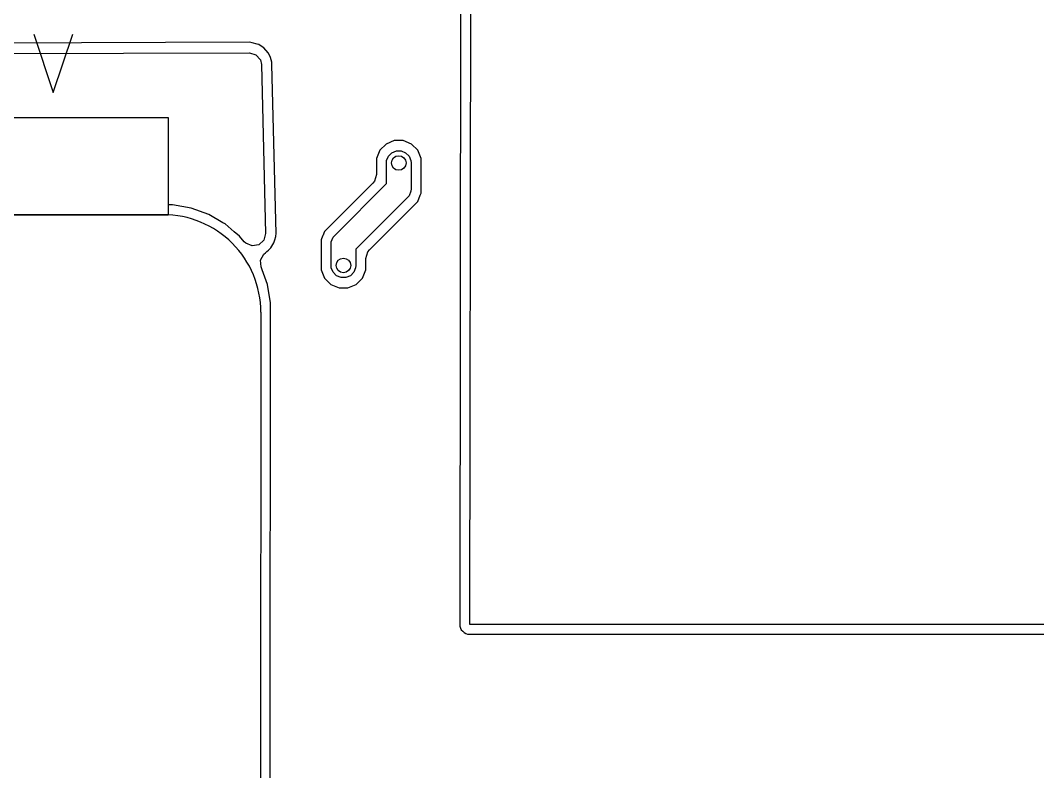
# Model space of a CAD drawing. Extents: x -28 to 34.6, y -6.7 to 48.3.
# Drawn here: x -14.36 to -3.93, y 17.53 to 25.23 of the extents above; entities that cross this region are included whole.
import ezdxf

# ---------------------------------------------------------------- set-up
doc = ezdxf.new("R2010")
doc.units = 0
doc.layers.add('BLACK', color=7, linetype='CONTINUOUS')

msp = doc.modelspace()

# ---------------------------------------------------------------- linework, layer by layer
at = {"layer": 'BLACK', "linetype": 'CONTINUOUS'}
for p, q in [((-9.715668, 48.241502), (-9.749238, 19.043125)), ((-9.816427, 48.017022), (-9.849703, 19.074798)), ((-14.218413, 25.092731), (-14.018413, 24.492731)), ((-14.018413, 24.492731), (-13.818413, 25.092731)), ((-12.007399, 25.008246), (-15.24842, 24.998743)), ((-12.007386, 25.008246), (-12.007399, 25.008246)), ((-12.007381, 25.008246), (-12.007386, 25.008246)), ((-12.007375, 25.008245), (-12.007381, 25.008246)), ((-11.977211, 25.003998), (-12.007375, 25.008245)), ((-11.977208, 25.003997), (-11.977211, 25.003998)), ((-11.977201, 25.003996), (-11.977208, 25.003997)), ((-11.926417, 24.989247), (-11.977201, 25.003996)), ((-11.910103, 24.984509), (-11.926417, 24.989247)), ((-11.874632, 24.96186), (-11.910103, 24.984509)), ((-11.85924, 24.952032), (-11.874632, 24.96186)), ((-11.81333, 24.899362), (-11.85924, 24.952032)), ((-15.248115, 24.891642), (-12.007072, 24.901146)), ((-12.007072, 24.901146), (-11.939975, 24.881659)), ((-11.939975, 24.881659), (-11.894065, 24.828989)), ((-11.894065, 24.828989), (-11.882744, 24.780134)), ((-11.813329, 24.89936), (-11.81333, 24.899362)), ((-11.813328, 24.899359), (-11.813329, 24.89936)), ((-11.802221, 24.877617), (-11.813328, 24.899359)), ((-11.78973, 24.853166), (-11.802221, 24.877617)), ((-11.778409, 24.804311), (-11.78973, 24.853166)), ((-11.882744, 24.780134), (-11.840987, 23.047201)), ((-11.775675, 24.782714), (-11.778409, 24.804311)), ((-11.743484, 23.446785), (-11.775675, 24.782714)), ((-15.841747, 24.23708), (-12.841747, 24.23708)), ((-12.841747, 24.23708), (-12.841747, 23.23708)), ((-10.52124, 24.000602), (-10.605446, 23.965722)), ((-10.521239, 24.000602), (-10.52124, 24.000602)), ((-10.430097, 24.000602), (-10.521239, 24.000602)), ((-10.345891, 23.965722), (-10.430097, 24.000602)), ((-10.669888, 23.90128), (-10.704768, 23.817074)), ((-10.669887, 23.90128), (-10.669888, 23.90128)), ((-10.605446, 23.965721), (-10.669887, 23.90128)), ((-10.605446, 23.965722), (-10.605446, 23.965721)), ((-10.546225, 23.877099), (-10.500444, 23.896062)), ((-10.500444, 23.896062), (-10.450892, 23.896062)), ((-10.450892, 23.896062), (-10.405111, 23.877099)), ((-10.281449, 23.90128), (-10.345891, 23.965722)), ((-10.281449, 23.901279), (-10.281449, 23.90128)), ((-10.281447, 23.901277), (-10.281449, 23.901279)), ((-10.246568, 23.817073), (-10.281447, 23.901277)), ((-10.704768, 23.817074), (-10.704768, 23.653262)), ((-10.602668, 23.771502), (-10.600228, 23.796278)), ((-10.600228, 23.796278), (-10.581265, 23.842059)), ((-10.581265, 23.842059), (-10.546225, 23.877099)), ((-10.405111, 23.877099), (-10.370071, 23.842059)), ((-10.370071, 23.842059), (-10.351108, 23.796278)), ((-10.351108, 23.796278), (-10.348668, 23.771502)), ((-10.246568, 23.461432), (-10.246568, 23.817073)), ((-10.602668, 23.559609), (-10.602668, 23.771502)), ((-10.348668, 23.771502), (-10.348668, 23.507003)), ((-10.724453, 23.586223), (-10.741087, 23.565581)), ((-10.704768, 23.653262), (-10.724453, 23.586223)), ((-10.741087, 23.565581), (-11.237088, 23.069581)), ((-11.132671, 23.029606), (-10.602668, 23.559609)), ((-10.351108, 23.482226), (-10.370071, 23.436445)), ((-10.348668, 23.507003), (-10.351108, 23.482227)), ((-10.351108, 23.482227), (-10.351108, 23.482226)), ((-11.733918, 23.049781), (-11.743484, 23.446785)), ((-10.385865, 23.4172), (-10.915868, 22.887197)), ((-10.534796, 23.123878), (-10.281446, 23.377228)), ((-10.370071, 23.436445), (-10.385865, 23.4172)), ((-10.281446, 23.377228), (-10.25487, 23.44139)), ((-10.25487, 23.44139), (-10.246568, 23.461432)), ((-12.794011, 23.342137), (-12.841747, 23.34212)), ((-12.841747, 23.34212), (-12.841747, 23.23708)), ((-12.794005, 23.342136), (-12.794011, 23.342137)), ((-12.604327, 23.308757), (-12.794005, 23.342136)), ((-12.604323, 23.308756), (-12.604327, 23.308757)), ((-12.423315, 23.242932), (-12.604323, 23.308756)), ((-12.841747, 23.23708), (-15.841747, 23.23708)), ((-12.841747, 23.23708), (-15.841747, 23.23708)), ((-12.890271, 23.241601), (-15.585668, 23.24132)), ((-12.278774, 23.159522), (-12.423315, 23.242932)), ((-12.256495, 23.146666), (-12.278774, 23.159522)), ((-12.161829, 23.067256), (-12.256495, 23.146666)), ((-12.108936, 23.022887), (-12.161829, 23.067256)), ((-11.237093, 23.069573), (-11.254957, 23.026446)), ((-11.237088, 23.069581), (-11.237093, 23.069573)), ((-10.777449, 22.881225), (-10.534796, 23.123878)), ((-12.108928, 23.022879), (-12.108936, 23.022887)), ((-12.059933, 22.9645), (-12.108928, 23.022879)), ((-12.043873, 22.948572), (-12.059933, 22.9645)), ((-11.979636, 22.921087), (-12.043873, 22.948572)), ((-11.859051, 22.979707), (-11.910737, 22.932693)), ((-11.840987, 23.047201), (-11.859051, 22.979707)), ((-11.786985, 22.90048), (-11.755592, 22.952017)), ((-11.755592, 22.952017), (-11.746664, 22.985374)), ((-11.746664, 22.985374), (-11.737528, 23.019511)), ((-11.737528, 23.019511), (-11.737125, 23.022885)), ((-11.737125, 23.022885), (-11.733918, 23.04978)), ((-11.733918, 23.04978), (-11.733918, 23.049781)), ((-11.25643, 23.022885), (-11.271968, 22.985374)), ((-11.271968, 22.985374), (-11.271968, 22.976894)), ((-11.271968, 22.976894), (-11.271968, 22.675931)), ((-11.254967, 23.026419), (-11.25643, 23.022885)), ((-11.254957, 23.026446), (-11.254967, 23.026419)), ((-11.169868, 22.939803), (-11.167428, 22.964579)), ((-11.167428, 22.964579), (-11.148465, 23.01036)), ((-11.148465, 23.01036), (-11.148464, 23.010361)), ((-11.148464, 23.010361), (-11.132671, 23.029606)), ((-11.910737, 22.932693), (-11.979636, 22.921087)), ((-11.858597, 22.837495), (-11.841139, 22.851796)), ((-11.841139, 22.851796), (-11.83868, 22.853462)), ((-11.83868, 22.853462), (-11.838671, 22.853466)), ((-11.838671, 22.853466), (-11.827702, 22.863443)), ((-11.827702, 22.863443), (-11.811955, 22.877767)), ((-11.811955, 22.877767), (-11.786985, 22.90048)), ((-11.169868, 22.721502), (-11.169868, 22.939803)), ((-10.915868, 22.887197), (-10.915868, 22.721502)), ((-10.813768, 22.793544), (-10.794083, 22.860583)), ((-10.794083, 22.860583), (-10.777449, 22.881225)), ((-11.892569, 22.776441), (-11.858597, 22.837495)), ((-11.88814, 22.706712), (-11.892569, 22.776441)), ((-10.813768, 22.675931), (-10.813768, 22.793544)), ((-11.876939, 22.675933), (-11.88814, 22.706712)), ((-11.822944, 22.527567), (-11.876939, 22.675933)), ((-11.271968, 22.675931), (-11.237088, 22.591725)), ((-11.167428, 22.696726), (-11.169868, 22.721502)), ((-11.148465, 22.650945), (-11.167428, 22.696726)), ((-11.113425, 22.615905), (-11.148465, 22.650945)), ((-10.937271, 22.650945), (-10.972311, 22.615905)), ((-10.918308, 22.696726), (-10.937271, 22.650945)), ((-10.915868, 22.721502), (-10.918308, 22.696726)), ((-10.848647, 22.591727), (-10.813768, 22.675931)), ((-11.237088, 22.591725), (-11.172646, 22.527283)), ((-11.067644, 22.596942), (-11.113425, 22.615905)), ((-11.018092, 22.596942), (-11.067644, 22.596942)), ((-10.972311, 22.615905), (-11.018092, 22.596942)), ((-10.91309, 22.527283), (-10.848649, 22.591724)), ((-10.848649, 22.591725), (-10.848647, 22.591727)), ((-10.848649, 22.591724), (-10.848649, 22.591725)), ((-11.789517, 22.337887), (-11.822944, 22.527567)), ((-11.172646, 22.527283), (-11.172645, 22.527283)), ((-11.172645, 22.527283), (-11.172643, 22.527281)), ((-11.172643, 22.527281), (-11.088439, 22.492402)), ((-11.088439, 22.492402), (-11.088438, 22.492402)), ((-11.088438, 22.492402), (-10.997298, 22.492402)), ((-10.997298, 22.492402), (-10.997297, 22.492402)), ((-10.997297, 22.492402), (-10.913093, 22.527281)), ((-10.913093, 22.527281), (-10.913091, 22.527283)), ((-10.913091, 22.527283), (-10.91309, 22.527283)), ((-11.789526, 22.274649), (-11.789517, 22.337887)), ((-11.889831, 22.241502), (-11.896278, 15.578177)), ((-11.793695, 17.731245), (-11.789312, 22.261396)), ((-11.789302, 22.272368), (-11.789526, 22.274649)), ((-11.789313, 22.261398), (-11.789302, 22.272368)), ((-11.789312, 22.261396), (-11.789313, 22.261398)), ((-9.849751, 19.031687), (-9.849761, 19.023246)), ((-9.849761, 19.023246), (-9.849739, 19.023133)), ((-9.849738, 19.043255), (-9.849751, 19.031687)), ((-9.849739, 19.023133), (-9.842035, 19.004534)), ((-9.849703, 19.074798), (-9.849738, 19.074424)), ((-9.849738, 19.074424), (-9.849738, 19.063116)), ((-9.849738, 19.063116), (-9.849738, 19.043255)), ((-9.842035, 19.004534), (-9.841983, 19.004408)), ((-9.841983, 19.004408), (-9.834505, 18.986296)), ((-9.834505, 18.986296), (-9.834439, 18.986197)), ((-9.834439, 18.986197), (-9.820064, 18.971822)), ((-9.749238, 19.043125), (19.484332, 19.043125)), ((-9.820064, 18.971822), (-9.806269, 18.957994)), ((-9.806269, 18.957994), (-9.806267, 18.957993)), ((-9.806267, 18.957993), (-9.806265, 18.957991)), ((-9.806265, 18.957991), (-9.806264, 18.957991)), ((-9.806264, 18.957991), (-9.806172, 18.95793)), ((-9.806172, 18.95793), (-9.806167, 18.957925)), ((-9.806167, 18.957925), (-9.787805, 18.950319)), ((-9.787805, 18.950319), (-9.787689, 18.950226)), ((-9.787689, 18.950226), (-9.787672, 18.950264)), ((-9.787672, 18.950264), (-9.76935, 18.94265)), ((-9.76935, 18.94265), (-9.769345, 18.942648)), ((-9.769345, 18.942648), (-9.76934, 18.942648)), ((-9.76934, 18.942648), (-9.769231, 18.942626)), ((-9.769231, 18.942626), (-9.769229, 18.942625)), ((-9.769229, 18.942625), (-9.769227, 18.942625)), ((-9.769227, 18.942625), (-9.749354, 18.942625)), ((-9.749354, 18.942625), (-9.729363, 18.942602)), ((-9.729363, 18.942602), (-9.729363, 18.942603)), ((-9.729363, 18.942603), (-9.717538, 18.942589)), ((-9.717538, 18.942589), (-9.717162, 18.942625)), ((-9.717162, 18.942625), (8.953232, 18.942625)), ((-11.795797, 15.558089), (-11.793695, 17.731245))]:
    msp.add_line(p, q, dxfattribs=at)
at = {"layer": 'BLACK'}
for centre in [(-10.475668, 23.771502), (-11.042868, 22.721502)]:
    msp.add_circle(centre, 0.075, dxfattribs=at)
msp.add_arc((-12.88987, 22.24176), 0.999841, -0.0091116, 90.0229793, dxfattribs=at)

doc.saveas('drawing.dxf')
